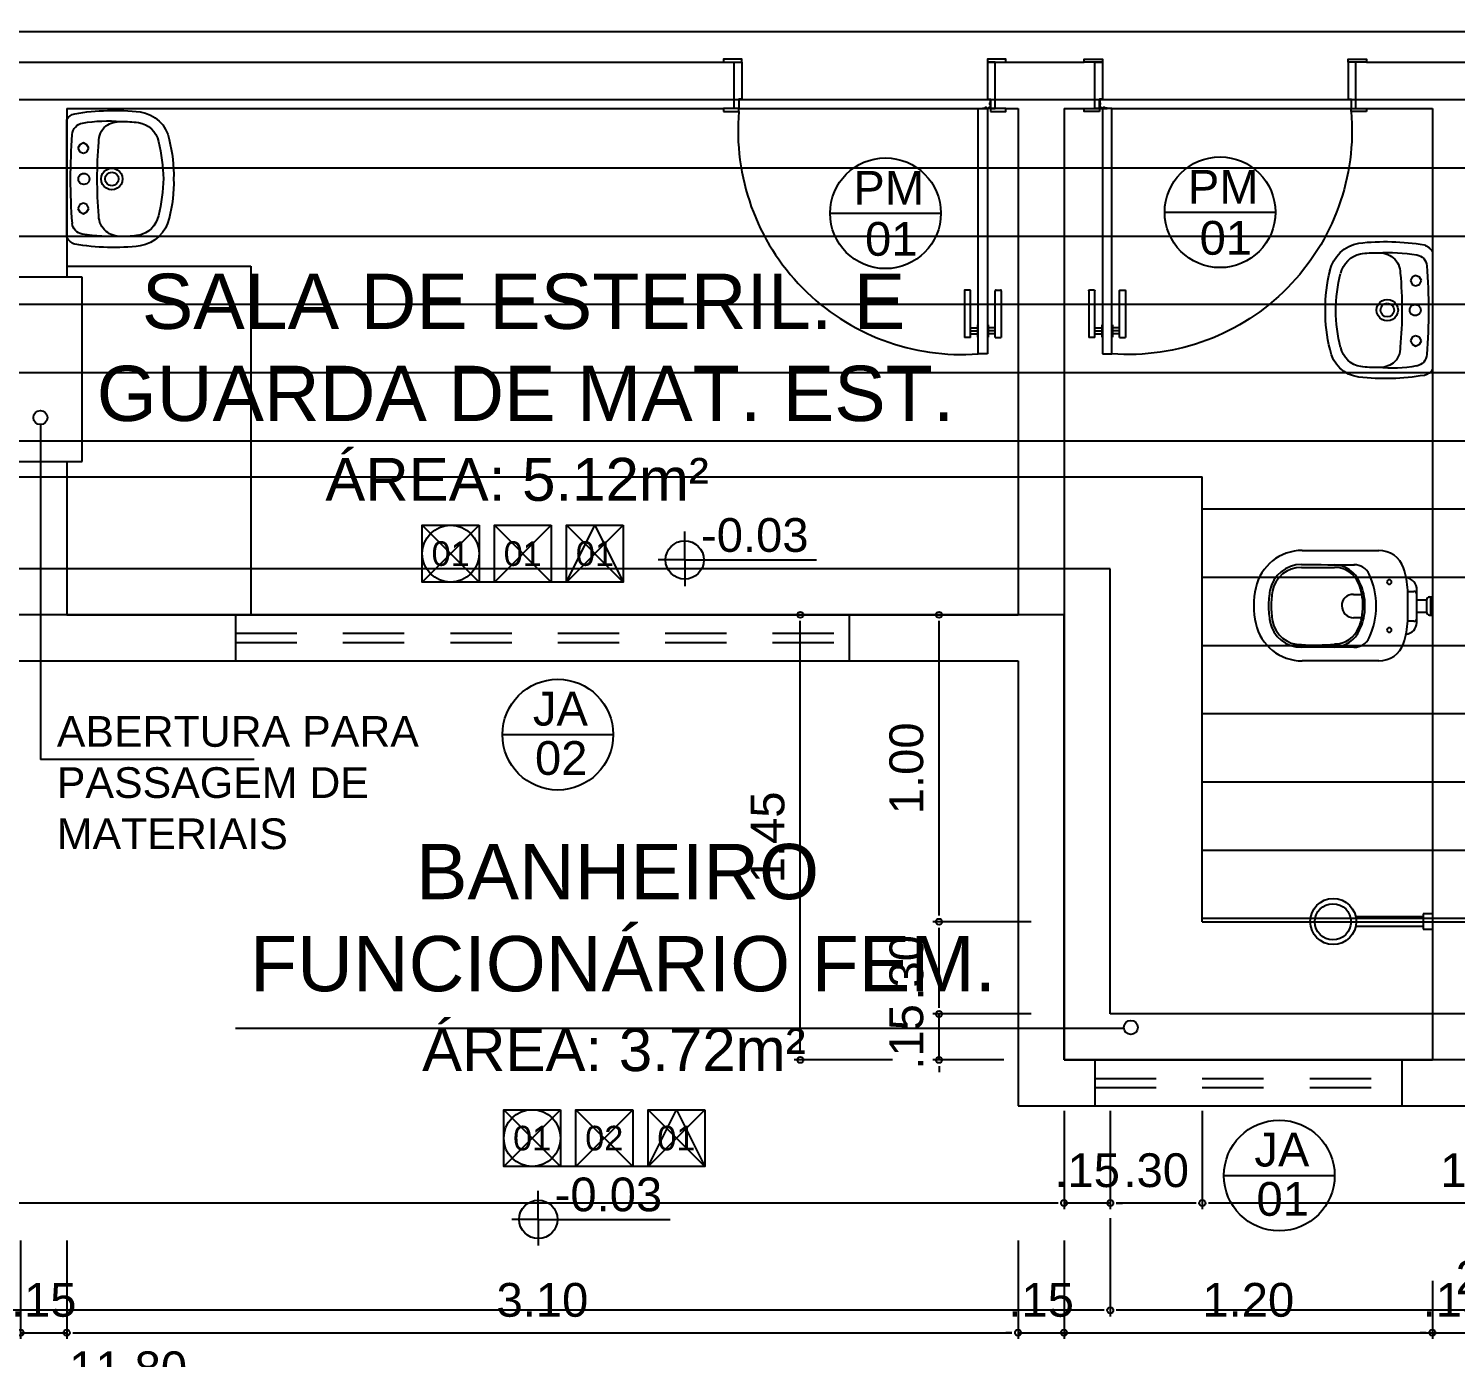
# Model space of a CAD drawing. Header units: millimetres. Extents: x 2125 to 3408, y 1171 to 1686.
# Drawn here: x 3397.497 to 3402.146, y 1525.012 to 1529.341 of the extents above; entities that cross this region are included whole.
import ezdxf
from ezdxf.enums import TextEntityAlignment as Align

# ---------------------------------------------------------------- set-up
doc = ezdxf.new("R2010")
doc.units = ezdxf.units.MM
doc.linetypes.add('CONTORNO_QUADRO_T', pattern=[0.35, 0.2, -0.15])
for name, color, linetype in [('at_Entity', 7, 'Continuous'), ('cobertura', 1, 'Continuous'), ('cotas', 7, 'Continuous'), ('ESQUADRIA', 3, 'Continuous'), ('ESQUADRIAS', 7, 'Continuous'), ('JANELA2', 1, 'Continuous'), ('Layout_Equipamentos', 7, 'Continuous'), ('PAREDE', 4, 'Continuous'), ('PAREDES', 4, 'Continuous'), ('RUFO', 3, 'Continuous'), ('soleira piso', 7, 'Continuous'), ('TEXTO01', 7, 'Continuous'), ('TEXTO02', 3, 'Continuous'), ('TEXTO03', 2, 'Continuous'), ('TEXTO_ESP_FORRO', 62, 'Continuous'), ('TEXTO_ESP_PAREDES', 10, 'Continuous'), ('TEXTO_ESP_PISO', 150, 'Continuous')]:
    doc.layers.add(name, color=color, linetype=linetype)
doc.styles.add('ARIAL', font='sanss___.ttf')
doc.styles.add('ROMANS', font='arial.ttf')
doc.styles.add('TEXTO1', font='swissko.ttf', dxfattribs={"width": 0.6, "height": 0.1})
doc.dimstyles.new('ESCALA75', dxfattribs={"dimtxt": 0.11, "dimasz": 0.02, "dimexe": 0.02, "dimexo": 0.04, "dimgap": 0.05, "dimtad": 1, "dimzin": 4, "dimdsep": 46, "dimtxsty": 'ROMANS', "dimblk1": 'PPC', "dimblk2": 'PPC', "dimsah": 1, "dimcen": 0.02, "dimclrd": 7, "dimclre": 7, "dimclrt": 3, "dimazin": 1, "dimtfac": 1, "dimtix": 1, "dimtmove": 0, "dimatfit": 3, "dimldrblk": 'PPC', "dimfxl": 0, "dimtolj": 1, "dimtzin": 12, "dimarcsym": 0})

# ---------------------------------------------------------------- blocks, each defined once
blk = doc.blocks.new('P80_02')
at = {"layer": 'ESQUADRIAS', "color": 2}
for p, q in [((0.025, 0.075), (0.025, 0.875)), ((0.025, 0.875), (0.055, 0.875)), ((0.055, 0.875), (0.055, 0.075)), ((0.055, 0.075), (0.025, 0.075))]:
    blk.add_line(p, q, dxfattribs=at)
at = {"layer": 'ESQUADRIAS', "color": 3, "linetype": 'Continuous'}
for p, q in [((-0.02, 0.6698), (-0.02, 0.8215)), ((0, 0.8215), (0, 0.6698)), ((0.023, 0.78), (0.023, 0.82)), ((0.057, 0.78), (0.057, 0.82)), ((0.08, 0.8215), (0.08, 0.6698)), ((0.1, 0.6698), (0.1, 0.8215)), ((-0.0035, 0.6668), (-0.0175, 0.6668)), ((0.0835, 0.6668), (0.0975, 0.6668))]:
    blk.add_line(p, q, dxfattribs=at)
at = {"layer": 'ESQUADRIAS', "color": 3}
for p, q in [((0, 0.8215), (-0.02, 0.8215)), ((0, 0.81), (0.023, 0.81)), ((0, 0.8), (0.023, 0.8)), ((0.023, 0.82), (0.025, 0.82)), ((0.057, 0.82), (0.055, 0.82)), ((0.08, 0.81), (0.057, 0.81)), ((0.08, 0.8), (0.057, 0.8)), ((0.08, 0.8215), (0.1, 0.8215)), ((0, 0.79), (0.023, 0.79)), ((0.023, 0.78), (0.025, 0.78)), ((0.057, 0.78), (0.055, 0.78)), ((0.08, 0.79), (0.057, 0.79))]:
    blk.add_line(p, q, dxfattribs=at)
at = {"layer": 'ESQUADRIAS'}
for p, q in [((0.0165, 0.0585), (0.0165, 0.0615)), ((0.0315, 0.0735), (0.0285, 0.0735))]:
    blk.add_line(p, q, dxfattribs=at)
at = {"layer": 'ESQUADRIAS', "color": 3}
for points in [[(0.015, 0.085), (-0.035, 0.085), (-0.035, 0.075), (0.015, 0.075)], [(0.885, 0.085), (0.835, 0.085), (0.835, 0.075), (0.885, 0.075)], [(0.025, -0.075), (0, -0.075), (-0.035, -0.075), (-0.035, -0.085), (0.025, -0.085)], [(0.885, -0.075), (0.825, -0.075), (0.825, -0.085), (0.885, -0.085)]]:
    blk.add_lwpolyline(points, close=True, dxfattribs=at)
at = {"layer": 'ESQUADRIAS', "color": 2}
for points in [[(0.025, 0.045), (0.015, 0.045), (0.015, 0.075), (0, 0.075), (0, -0.075), (0.025, -0.075)], [(0.825, 0.045), (0.835, 0.045), (0.835, 0.075), (0.85, 0.075), (0.85, -0.075), (0.825, -0.075)]]:
    blk.add_lwpolyline(points, close=True, dxfattribs=at)
at = {"layer": 'ESQUADRIAS', "color": 1}
for points in [[(0.016, 0.0705, -0.236068), (0.015, 0.0725), (0.015, 0.07), (0.015, 0.05), (0.016, 0.05)], [(0.0195, 0.074, 0.236068), (0.0175, 0.075), (0.02, 0.075), (0.04, 0.075), (0.04, 0.074)]]:
    blk.add_lwpolyline(points, format="xyb", close=True, dxfattribs=at)
at = {"layer": 'ESQUADRIAS'}
for points in [[(0.0173, 0.0625), (0.0165, 0.0615), (0.016, 0.0615)], [(0.0173, 0.0575), (0.0165, 0.0585), (0.016, 0.0585)], [(0.0173, 0.0596), (0.0175, 0.0596), (0.0175, 0.0575), (0.0173, 0.0575), (0.0173, 0.0625), (0.0175, 0.0625), (0.0175, 0.0604), (0.0173, 0.0604)], [(0.0275, 0.0727), (0.0285, 0.0735), (0.0285, 0.074)], [(0.0304, 0.0727), (0.0304, 0.0725), (0.0325, 0.0725), (0.0325, 0.0727), (0.0275, 0.0727), (0.0275, 0.0725), (0.0296, 0.0725), (0.0296, 0.0727)], [(0.0325, 0.0727), (0.0315, 0.0735), (0.0315, 0.074)]]:
    blk.add_lwpolyline(points, dxfattribs=at)
at = {"layer": 'ESQUADRIAS', "color": 1}
blk.add_circle((0.0175, 0.0725), 0.0025, dxfattribs=at)
at = {"layer": 'ESQUADRIAS'}
blk.add_arc((0.1085, 0.1477), 0.7292, 355.0636, 94.2065, dxfattribs=at)
at = {"layer": 'ESQUADRIAS', "color": 3, "linetype": 'Continuous'}
for centre, start, end in [((-0.017, 0.6698), 180, 260.5377), ((-0.003, 0.6698), 260.5377, 360), ((0.083, 0.6698), 180, 279.4623), ((0.097, 0.6698), 279.4623, 0)]:
    blk.add_arc(centre, 0.003, start, end, dxfattribs=at)
blk = doc.blocks.new('new block4')
at = {"layer": 'TEXTO01'}
h = blk.add_hatch(dxfattribs=at)
h.set_pattern_fill('ANGLE', color=256)
h.set_pattern_definition([(0, (-2260.456, -913.906), (0, 6.985), [5.08, -1.905]), (90, (-2260.456, -913.906), (-6.985, 4e-16), [5.08, -1.905])])
h.paths.add_polyline_path([(0, 0), (0, -0.0624, 0.414214), (0.0624, 0)])
h.paths.add_polyline_path([(0, 0), (0, 0.0624, 0.414214), (-0.0624, 0)])
for q in [(0, 0.093), (-0.0862, 0), (0.4292, 0), (0, -0.0852)]:
    blk.add_line((0, 0), q, dxfattribs=at)
blk.add_circle((0, 0), 0.0624, dxfattribs=at)
blk = doc.blocks.new('new block9')
at = {"layer": 'Layout_Equipamentos'}
for p, q in [((-0.0255, 0.3243), (-0.0255, 0.2943)), ((-0.0255, 0.2943), (0.0245, 0.2943)), ((-0.0165, 0.2943), (-0.0165, 0.0743)), ((0.0155, 0.2943), (0.0155, 0.0743)), ((0.0245, 0.2943), (0.0245, 0.3243))]:
    blk.add_line(p, q, dxfattribs=at)
for centre, radius in [((-0.0008, 0.001), 0.075), ((0, 0), 0.059)]:
    blk.add_circle(centre, radius, dxfattribs=at)
blk = doc.blocks.new('new block13')
at = {"layer": 'at_Entity', "color": 0}
for p, q in [((-0.0317, 0), (0.0317, 0)), ((-0.0307, -0.0063), (0.0286, -0.0063)), ((-0.0212, -0.0508), (-0.0212, -0.019)), ((-0.0212, -0.019), (0.019, -0.019)), ((0.019, -0.0508), (0.019, -0.019)), ((0.0529, -0.0508), (-0.0529, -0.0508)), ((-0.0487, -0.0804), (-0.0487, -0.0603)), ((0.0487, -0.0603), (0.0487, -0.0806)), ((-0.182, -0.4243), (-0.182, -0.1746)), ((0.1778, -0.1746), (0.1778, -0.4243)), ((-0.0386, -0.2575), (-0.0386, -0.23)), ((0.0376, -0.2302), (0.0376, -0.2575))]:
    blk.add_line(p, q, dxfattribs=at)
for centre, radius, start, end in [((-0.0212, -0.0095), 0.00952, 180, 270), ((0.019, -0.0095), 0.00952, 270, 0), ((-0.0434, -0.329), 0.2486, 92.0489, 109.145), ((-0.054, -0.0898), 0.0391, 88.4183, 173.4493), ((-0.0024, -1.4753), 1.3956, 87.9511, 92.0489), ((-0.0391, -0.0603), 0.00952, 90, 180), ((0.0391, -0.0603), 0.00952, 360, 90), ((0.0393, -0.3283), 0.2479, 70.8427, 88.1091), ((0.052, -0.0896), 0.0388, 5.5755, 88.6298), ((-0.0972, -0.1743), 0.0848, 109.0789, 180.1997), ((-0.0794, -0.1407), 0.00741, 90, 180), ((-0.0794, -0.1407), 0.00741, 360, 90), ((0.0772, -0.1407), 0.00741, 90, 180), ((0.0772, -0.1407), 0.00741, 360, 90), ((0.093, -0.1743), 0.0848, 359.8003, 70.9211), ((-0.0011, -0.4276), 0.2444, 90, 114.9606), ((-0.0794, -0.1407), 0.00741, 180, 270), ((-0.0794, -0.1407), 0.00741, 270, 0), ((-0.001, -0.4276), 0.2444, 65.0391, 90.0003), ((0.0772, -0.1407), 0.00741, 180, 270), ((0.0772, -0.1407), 0.00741, 270, 0), ((-0.0815, -0.255), 0.054, 114.961, 180.9064), ((-0.0048, -0.3879), 0.1679, 88.7182, 116.1404), ((-0.0115, -0.383), 0.1554, 100.3133, 113.389), ((-0.0011, -0.4264), 0.2, 90, 101.0171), ((0.0027, -0.3879), 0.1679, 63.8614, 91.28), ((-0.0011, -0.4264), 0.1999, 78.9807, 90.0022), ((0.021, -0.3344), 0.1055, 63.0017, 81.1951), ((0.0794, -0.255), 0.054, 359.0936, 65.039), ((-8.9781, -0.2835), 8.8426, 359.07167, 0.18792), ((-0.0408, -0.3242), 0.0949, 113.5727, 176.7329), ((-0.0434, -0.3185), 0.0836, 110.863, 180.2362), ((-0.003, -0.2599), 0.0357, 176.0445, 272.3446), ((-0.0016, -0.2564), 0.0391, 270.0027, 0), ((0.0391, -0.3185), 0.0836, 359.7638, 69.1369), ((0.0398, -0.3228), 0.0932, 2.4426, 66.7336), ((9.2796, -0.3417), 9.1467, 179.46215, 180.53334), ((-5.7851, -0.3984), 5.6587, 359.7103, 0.8057), ((-0.525, -0.3855), 0.6512, 356.3513, 5.878), ((-0.0265, -0.4243), 0.1555, 180.0055, 257.2943), ((-0.0313, -0.426), 0.1054, 180.4233, 258.8896), ((-0.0333, -0.4294), 0.0932, 178.5002, 259.6559), ((0.0307, -0.4285), 0.0942, 280.5689, 0.9284), ((0.0307, -0.4285), 0.1026, 280.5688, 0.9284), ((0.0222, -0.4243), 0.1555, 282.7128, 359.9983), ((-0.001, -0.2579), 0.2762, 259.4366, 269.9996), ((-0.0014, -0.2601), 0.2655, 259.4366, 270.0028), ((-0.0021, -0.2455), 0.2801, 270.136, 280.2849), ((-0.0011, -0.2581), 0.2759, 270, 280.577), ((-0.0021, -0.2899), 0.292, 258.435, 281.5683)]:
    blk.add_arc(centre, radius, start, end, dxfattribs=at)
at = {"layer": 'Layout_Equipamentos'}
for p, q in [((-0.0307, -0.0095), (-0.0307, 0)), ((0.0286, -0.0095), (0.0286, 0))]:
    blk.add_line(p, q, dxfattribs=at)
blk = doc.blocks.new('new block12')
at = {"layer": 'at_Entity', "color": 0}
for p, q in [((-0.1143, 0.055), (-0.1079, 0.0656)), ((-0.1079, 0.0423), (-0.1143, 0.055)), ((-0.1079, 0.0656), (-0.0973, 0.0719)), ((-0.0973, 0.0719), (-0.0846, 0.0656)), ((-0.0846, 0.0656), (-0.0804, 0.055)), ((-0.0804, 0.055), (-0.0846, 0.0423)), ((0.0825, 0.055), (0.0868, 0.0656)), ((0.0868, 0.0423), (0.0825, 0.055)), ((0.0868, 0.0656), (0.0995, 0.0719)), ((0.0995, 0.0719), (0.11, 0.0656)), ((0.11, 0.0656), (0.1164, 0.055)), ((0.1164, 0.055), (0.11, 0.0423)), ((-0.1904, 0), (0, 0)), ((-0.0973, 0.036), (-0.1079, 0.0423)), ((-0.0846, 0.0423), (-0.0973, 0.036)), ((-0.0635, 0), (0.1248, 0)), ((0, 0), (0.1926, 0)), ((0.0995, 0.036), (0.0868, 0.0423)), ((0.11, 0.0423), (0.0995, 0.036))]:
    blk.add_line(p, q, dxfattribs=at)
for centre, radius, start, end in [((-0.1037, 0.2192), 0.1175, 102.514, 169.9443), ((-0.0119, -0.1249), 0.4735, 88.698, 104.4219), ((0.0099, -0.1255), 0.4741, 75.6368, 91.3415), ((0.1075, 0.2249), 0.1107, 7.7196, 79.5925), ((-0.1021, 0.2163), 0.0847, 102.9461, 167.2809), ((0.0138, -0.2613), 0.5766, 91.3524, 103.5038), ((-0.0133, -0.2572), 0.5725, 76.4579, 88.6966), ((0.1052, 0.222), 0.0784, 8.4194, 78.3837), ((0.5296, 0.1532), 0.7539, 173.4134, 189.6929), ((0.1228, 0.188), 0.311, 171.3221, 181.8265), ((-0.1329, 0.1882), 0.3189, 357.9946, 8.1696), ((-0.5309, 0.1535), 0.7531, 350.2791, 6.5765), ((0.4249, 0.1494), 0.6136, 177.3231, 189.2415), ((-0.1166, 0.1739), 0.0716, 176.6025, 219.5997), ((-0.0011, 0.1471), 0.0349, 150.0032, 209.9968), ((-0.0011, 0.1471), 0.0349, 90, 149.9929), ((-0.0011, 0.1471), 0.0222, 90, 180), ((-0.0011, 0.1471), 0.0222, 180, 270), ((-0.0011, 0.1471), 0.0349, 29.9968, 89.9993), ((-0.0011, 0.1471), 0.0222, 360, 90), ((-0.0011, 0.1471), 0.0222, 270.0097, 360), ((-0.0011, 0.1471), 0.0349, 330.0032, 29.9968), ((0.1078, 0.1732), 0.0781, 324.6525, 2.8394), ((-0.2623, 0.1317), 0.4504, 349.782, 5.7972), ((-0.1209, 0.1714), 0.0667, 220.3438, 269.4487), ((0.0021, 1.5743), 1.4748, 265.1896, 269.9391), ((-0.0011, 0.1471), 0.0349, 209.9968, 269.9993), ((-0.0011, 0.1471), 0.0349, 270, 329.9929), ((-0.001, 1.4521), 1.3526, 270.0208, 275.0951), ((0.1226, 0.1679), 0.0631, 266.7732, 320.7547), ((-0.1427, 0.0567), 0.0385, 188.7558, 265.6127), ((-0.0011, 0.0561), 0.018, 150.0128, 209.9872), ((-0.0011, 0.0561), 0.018, 90, 150.0398), ((-0.0011, 0.0561), 0.018, 210.0191, 270.0367), ((-0.001, 0.0561), 0.018, 30.0191, 90.0367), ((-0.0011, 0.0561), 0.018, 270, 330.0398), ((-0.0011, 0.0561), 0.018, 330.0128, 29.9872), ((0.1414, 0.0585), 0.0402, 273.114, 350.3928), ((-0.1647, 0.0446), 0.0522, 200.5417, 238.93), ((-0.0074, 1.7284), 1.7156, 265.3753, 270.2103), ((-0.0011, 1.8918), 1.879, 270, 274.4144), ((0.1736, 0.034), 0.0386, 297.8673, 348.5693)]:
    blk.add_arc(centre, radius, start, end, dxfattribs=at)
blk = doc.blocks.new('Esp_Pis_Par_For_Esc100')
at = {"layer": 'DEFPOINTS'}
for p, q in [((0, 0.37), (0.37, 0)), ((0.37, 0.37), (0, 0)), ((0.47, 0.37), (0.84, 0)), ((0.84, 0.37), (0.47, 0)), ((0.94, 0.37), (1.31, 0)), ((1.31, 0.37), (0.94, 0)), ((0.47, 0), (0.37, 0)), ((0.94, 0), (0.84, 0))]:
    blk.add_line(p, q, dxfattribs=at)
for points in [[(0.37, 0.37), (0.37, 0), (0, 0), (0, 0.37)], [(1.31, 0.37), (1.31, 0), (0.94, 0), (0.94, 0.37)]]:
    blk.add_lwpolyline(points, close=True, dxfattribs=at)
at = {"layer": 'TEXTO_ESP_FORRO'}
blk.add_lwpolyline([(0.94, 0), (1.125, 0.37), (1.31, 0)], close=True, dxfattribs=at)
at = {"layer": 'TEXTO_ESP_PAREDES'}
blk.add_lwpolyline([(0.84, 0.37), (0.84, 0), (0.47, 0), (0.47, 0.37)], close=True, dxfattribs=at)
at = {"layer": 'TEXTO_ESP_PISO'}
blk.add_circle((0.185, 0.185), 0.185, dxfattribs=at)
at = {"layer": 'TEXTO_ESP_FORRO', "color": 3, "linetype": 'ByBlock', "style": 'ARIAL', "text_generation_flag": 6}
blk.add_attdef('FOR', text='', height=0.16, rotation=180, dxfattribs=at).set_placement((1.125, 0.185), align=Align.MIDDLE_CENTER)
at = {"layer": 'TEXTO_ESP_PAREDES', "color": 3, "linetype": 'ByBlock', "ltscale": 0.0001, "style": 'ARIAL', "text_generation_flag": 6}
blk.add_attdef('PAR', text='', height=0.16, rotation=180, dxfattribs=at).set_placement((0.655, 0.185), align=Align.MIDDLE_CENTER)
at = {"layer": 'TEXTO_ESP_PISO', "color": 3, "linetype": 'ByBlock', "style": 'ARIAL', "text_generation_flag": 6}
blk.add_attdef('PIS', text='', height=0.16, rotation=180, dxfattribs=at).set_placement((0.185, 0.185), align=Align.MIDDLE_CENTER)
blk = doc.blocks.new('PPC')
at = {"color": 2}
blk.add_circle((0, 0), 0.5, dxfattribs=at)
blk = doc.blocks.new('*D1210')
at = {"layer": 'cotas', "color": 7, "lineweight": -2, "transparency": 16777216}
for p, q in [((3397.4714, 1525.3924), (3397.4714, 1525.0724)), ((3397.6214, 1525.3924), (3397.6214, 1525.0724)), ((3397.4514, 1525.0924), (3397.4314, 1525.0924)), ((3397.4714, 1525.0924), (3397.6214, 1525.0924)), ((3397.6414, 1525.0924), (3397.6614, 1525.0924))]:
    blk.add_line(p, q, dxfattribs=at)
at = {"layer": 'DEFPOINTS', "color": 0, "transparency": 16777216}
for p in [(3397.4714, 1525.6423), (3397.6214, 1525.6423), (3397.6214, 1525.0924)]:
    blk.add_point(p, dxfattribs=at)
at = {"layer": 'cotas', "color": 7, "lineweight": -2, "transparency": 16777216, "xscale": 0.02, "yscale": 0.02, "zscale": 0.02}
blk.add_blockref('PPC', (3397.4714, 1525.0924), dxfattribs=at)
at = {"layer": 'cotas', "color": 7, "lineweight": -2, "transparency": 16777216, "xscale": 0.02, "yscale": 0.02, "zscale": 0.02, "rotation": 180}
blk.add_blockref('PPC', (3397.6214, 1525.0924), dxfattribs=at)
at = {"layer": 'cotas', "color": 3, "transparency": 16777216, "insert": (3397.5464, 1525.1986), "char_height": 0.11, "attachment_point": 5, "style": 'ROMANS'}
blk.add_mtext('\\A1;.15', dxfattribs=at)
blk = doc.blocks.new('*D1211')
at = {"layer": 'cotas', "color": 7, "lineweight": -2, "transparency": 16777216}
for p, q in [((3397.6214, 1525.3924), (3397.6214, 1525.0724)), ((3400.7214, 1525.3924), (3400.7214, 1525.0724)), ((3397.6414, 1525.0924), (3400.7014, 1525.0924))]:
    blk.add_line(p, q, dxfattribs=at)
at = {"layer": 'DEFPOINTS', "color": 0, "transparency": 16777216}
for p in [(3397.6214, 1525.6423), (3400.7214, 1525.4923), (3400.7214, 1525.0924)]:
    blk.add_point(p, dxfattribs=at)
at = {"layer": 'cotas', "color": 7, "lineweight": -2, "transparency": 16777216, "xscale": 0.02, "yscale": 0.02, "zscale": 0.02, "rotation": 180}
blk.add_blockref('PPC', (3397.6214, 1525.0924), dxfattribs=at)
at = {"layer": 'cotas', "color": 7, "lineweight": -2, "transparency": 16777216, "xscale": 0.02, "yscale": 0.02, "zscale": 0.02}
blk.add_blockref('PPC', (3400.7214, 1525.0924), dxfattribs=at)
at = {"layer": 'cotas', "color": 3, "transparency": 16777216, "insert": (3399.1714, 1525.1986), "char_height": 0.11, "attachment_point": 5, "style": 'ROMANS'}
blk.add_mtext('\\A1;3.10', dxfattribs=at)
blk = doc.blocks.new('*D1212')
at = {"layer": 'cotas', "color": 7, "lineweight": -2, "transparency": 16777216}
for p, q in [((3400.7214, 1525.3924), (3400.7214, 1525.0724)), ((3400.8714, 1525.3924), (3400.8714, 1525.0724)), ((3400.7014, 1525.0924), (3400.6814, 1525.0924)), ((3400.7214, 1525.0924), (3400.8714, 1525.0924)), ((3400.8914, 1525.0924), (3400.9114, 1525.0924))]:
    blk.add_line(p, q, dxfattribs=at)
at = {"layer": 'DEFPOINTS', "color": 0, "transparency": 16777216}
for p in [(3400.7214, 1525.4923), (3400.8714, 1525.5085), (3400.8714, 1525.0924)]:
    blk.add_point(p, dxfattribs=at)
at = {"layer": 'cotas', "color": 7, "lineweight": -2, "transparency": 16777216, "xscale": 0.02, "yscale": 0.02, "zscale": 0.02}
blk.add_blockref('PPC', (3400.7214, 1525.0924), dxfattribs=at)
at = {"layer": 'cotas', "color": 7, "lineweight": -2, "transparency": 16777216, "xscale": 0.02, "yscale": 0.02, "zscale": 0.02, "rotation": 180}
blk.add_blockref('PPC', (3400.8714, 1525.0924), dxfattribs=at)
at = {"layer": 'cotas', "color": 3, "transparency": 16777216, "insert": (3400.7964, 1525.1986), "char_height": 0.11, "attachment_point": 5, "style": 'ROMANS'}
blk.add_mtext('\\A1;.15', dxfattribs=at)
blk = doc.blocks.new('*D1213')
at = {"layer": 'cotas', "color": 7, "lineweight": -2, "transparency": 16777216}
for p, q in [((3400.8714, 1525.3924), (3400.8714, 1525.0724)), ((3402.0714, 1525.2617), (3402.0714, 1525.0724)), ((3400.8914, 1525.0924), (3402.0514, 1525.0924))]:
    blk.add_line(p, q, dxfattribs=at)
at = {"layer": 'DEFPOINTS', "color": 0, "transparency": 16777216}
for p in [(3400.8714, 1525.5085), (3402.0714, 1525.3017), (3402.0714, 1525.0924)]:
    blk.add_point(p, dxfattribs=at)
at = {"layer": 'cotas', "color": 7, "lineweight": -2, "transparency": 16777216, "xscale": 0.02, "yscale": 0.02, "zscale": 0.02, "rotation": 180}
blk.add_blockref('PPC', (3400.8714, 1525.0924), dxfattribs=at)
at = {"layer": 'cotas', "color": 7, "lineweight": -2, "transparency": 16777216, "xscale": 0.02, "yscale": 0.02, "zscale": 0.02}
blk.add_blockref('PPC', (3402.0714, 1525.0924), dxfattribs=at)
at = {"layer": 'cotas', "color": 3, "transparency": 16777216, "insert": (3401.4714, 1525.1986), "char_height": 0.11, "attachment_point": 5, "style": 'ROMANS'}
blk.add_mtext('\\A1;1.20', dxfattribs=at)
blk = doc.blocks.new('*D1214')
at = {"layer": 'cotas', "color": 7, "lineweight": -2, "transparency": 16777216}
for p, q in [((3402.0714, 1525.2617), (3402.0714, 1525.0724)), ((3402.2214, 1525.2556), (3402.2214, 1525.0724)), ((3402.0514, 1525.0924), (3402.0314, 1525.0924)), ((3402.0714, 1525.0924), (3402.2214, 1525.0924)), ((3402.2414, 1525.0924), (3402.2614, 1525.0924))]:
    blk.add_line(p, q, dxfattribs=at)
at = {"layer": 'DEFPOINTS', "color": 0, "transparency": 16777216}
for p in [(3402.0714, 1525.3017), (3402.2214, 1525.2956), (3402.2214, 1525.0924)]:
    blk.add_point(p, dxfattribs=at)
at = {"layer": 'cotas', "color": 7, "lineweight": -2, "transparency": 16777216, "xscale": 0.02, "yscale": 0.02, "zscale": 0.02}
blk.add_blockref('PPC', (3402.0714, 1525.0924), dxfattribs=at)
at = {"layer": 'cotas', "color": 7, "lineweight": -2, "transparency": 16777216, "xscale": 0.02, "yscale": 0.02, "zscale": 0.02, "rotation": 180}
blk.add_blockref('PPC', (3402.2214, 1525.0924), dxfattribs=at)
at = {"layer": 'cotas', "color": 3, "transparency": 16777216, "insert": (3402.1464, 1525.1986), "char_height": 0.11, "attachment_point": 5, "style": 'ROMANS'}
blk.add_mtext('\\A1;.15', dxfattribs=at)
blk = doc.blocks.new('*D1255')
at = {"layer": 'cotas', "color": 7, "lineweight": -2, "transparency": 16777216}
for p, q in [((3391.553, 1525.831), (3391.233, 1525.831)), ((3391.253, 1519.7126), (3391.253, 1525.811)), ((3391.553, 1519.6926), (3391.233, 1519.6926))]:
    blk.add_line(p, q, dxfattribs=at)
at = {"layer": 'DEFPOINTS', "color": 0, "transparency": 16777216}
for p in [(3391.253, 1525.831), (3404.9504, 1525.831), (3391.6214, 1519.6926)]:
    blk.add_point(p, dxfattribs=at)
at = {"layer": 'cotas', "color": 7, "lineweight": -2, "transparency": 16777216, "xscale": 0.02, "yscale": 0.02, "zscale": 0.02}
for p, rotation in [((3391.253, 1525.831), 90), ((3391.253, 1519.6926), 270)]:
    blk.add_blockref('PPC', p, dxfattribs=dict(at, rotation=rotation))
at = {"layer": 'cotas', "color": 3, "transparency": 16777216, "insert": (3391.1468, 1522.7618), "char_height": 0.11, "attachment_point": 5, "rotation": 90, "style": 'ROMANS'}
blk.add_mtext('\\A1;6.14', dxfattribs=at)
blk = doc.blocks.new('*D1314')
at = {"layer": 'cotas', "color": 7, "lineweight": -2, "transparency": 16777216}
for p, q in [((3401.3214, 1525.8148), (3401.3214, 1525.4948)), ((3403.1714, 1525.8148), (3403.1714, 1525.4948)), ((3403.1514, 1525.5148), (3401.3414, 1525.5148))]:
    blk.add_line(p, q, dxfattribs=at)
at = {"layer": 'DEFPOINTS', "color": 0, "transparency": 16777216}
for p in [(3401.3214, 1526.431), (3403.1714, 1526.131), (3401.3214, 1525.5148)]:
    blk.add_point(p, dxfattribs=at)
at = {"layer": 'cotas', "color": 7, "lineweight": -2, "transparency": 16777216, "xscale": 0.02, "yscale": 0.02, "zscale": 0.02, "rotation": 180}
blk.add_blockref('PPC', (3401.3214, 1525.5148), dxfattribs=at)
at = {"layer": 'cotas', "color": 7, "lineweight": -2, "transparency": 16777216, "xscale": 0.02, "yscale": 0.02, "zscale": 0.02}
blk.add_blockref('PPC', (3403.1714, 1525.5148), dxfattribs=at)
at = {"layer": 'cotas', "color": 3, "transparency": 16777216, "insert": (3402.2464, 1525.621), "char_height": 0.11, "attachment_point": 5, "style": 'ROMANS'}
blk.add_mtext('\\A1;1.85', dxfattribs=at)
blk = doc.blocks.new('*D1315')
at = {"layer": 'cotas', "color": 7, "lineweight": -2, "transparency": 16777216}
for p, q in [((3401.0214, 1525.8148), (3401.0214, 1525.4948)), ((3401.3214, 1525.8148), (3401.3214, 1525.4948)), ((3401.3014, 1525.5148), (3401.0414, 1525.5148))]:
    blk.add_line(p, q, dxfattribs=at)
at = {"layer": 'DEFPOINTS', "color": 0, "transparency": 16777216}
for p in [(3401.3214, 1526.431), (3401.0214, 1526.131), (3401.0214, 1525.5148)]:
    blk.add_point(p, dxfattribs=at)
at = {"layer": 'cotas', "color": 7, "lineweight": -2, "transparency": 16777216, "xscale": 0.02, "yscale": 0.02, "zscale": 0.02, "rotation": 180}
blk.add_blockref('PPC', (3401.0214, 1525.5148), dxfattribs=at)
at = {"layer": 'cotas', "color": 7, "lineweight": -2, "transparency": 16777216, "xscale": 0.02, "yscale": 0.02, "zscale": 0.02}
blk.add_blockref('PPC', (3401.3214, 1525.5148), dxfattribs=at)
at = {"layer": 'cotas', "color": 3, "transparency": 16777216, "insert": (3401.1714, 1525.621), "char_height": 0.11, "attachment_point": 5, "style": 'ROMANS'}
blk.add_mtext('\\A1;.30', dxfattribs=at)
blk = doc.blocks.new('*D1316')
at = {"layer": 'cotas', "color": 7, "lineweight": -2, "transparency": 16777216}
for p, q in [((3400.8714, 1525.8148), (3400.8714, 1525.4948)), ((3401.0214, 1525.8148), (3401.0214, 1525.4948)), ((3400.8514, 1525.5148), (3400.8314, 1525.5148)), ((3401.0214, 1525.5148), (3400.8714, 1525.5148)), ((3401.0414, 1525.5148), (3401.0614, 1525.5148))]:
    blk.add_line(p, q, dxfattribs=at)
at = {"layer": 'DEFPOINTS', "color": 0, "transparency": 16777216}
for p in [(3400.8714, 1526.1648), (3401.0214, 1526.131), (3400.8714, 1525.5148)]:
    blk.add_point(p, dxfattribs=at)
at = {"layer": 'cotas', "color": 7, "lineweight": -2, "transparency": 16777216, "xscale": 0.02, "yscale": 0.02, "zscale": 0.02}
blk.add_blockref('PPC', (3400.8714, 1525.5148), dxfattribs=at)
at = {"layer": 'cotas', "color": 7, "lineweight": -2, "transparency": 16777216, "xscale": 0.02, "yscale": 0.02, "zscale": 0.02, "rotation": 180}
blk.add_blockref('PPC', (3401.0214, 1525.5148), dxfattribs=at)
at = {"layer": 'cotas', "color": 3, "transparency": 16777216, "insert": (3400.9464, 1525.621), "char_height": 0.11, "attachment_point": 5, "style": 'ROMANS'}
blk.add_mtext('\\A1;.15', dxfattribs=at)
blk = doc.blocks.new('*D1317')
at = {"layer": 'cotas', "color": 7, "lineweight": -2, "transparency": 16777216}
for p, q in [((3391.9214, 1525.8148), (3391.9214, 1525.4948)), ((3400.8714, 1525.8148), (3400.8714, 1525.4948)), ((3400.8514, 1525.5148), (3391.9414, 1525.5148))]:
    blk.add_line(p, q, dxfattribs=at)
at = {"layer": 'DEFPOINTS', "color": 0, "transparency": 16777216}
for p in [(3391.9214, 1527.431), (3400.8714, 1526.1648), (3391.9214, 1525.5148)]:
    blk.add_point(p, dxfattribs=at)
at = {"layer": 'cotas', "color": 7, "lineweight": -2, "transparency": 16777216, "xscale": 0.02, "yscale": 0.02, "zscale": 0.02, "rotation": 180}
blk.add_blockref('PPC', (3391.9214, 1525.5148), dxfattribs=at)
at = {"layer": 'cotas', "color": 7, "lineweight": -2, "transparency": 16777216, "xscale": 0.02, "yscale": 0.02, "zscale": 0.02}
blk.add_blockref('PPC', (3400.8714, 1525.5148), dxfattribs=at)
at = {"layer": 'cotas', "color": 3, "transparency": 16777216, "insert": (3396.3964, 1525.621), "char_height": 0.11, "attachment_point": 5, "style": 'ROMANS'}
blk.add_mtext('\\A1;8.95', dxfattribs=at)
blk = doc.blocks.new('*D1319')
at = {"layer": 'cotas', "color": 7, "lineweight": -2, "transparency": 16777216}
for p, q in [((3401.0214, 1525.4654), (3401.0214, 1525.1454)), ((3403.5714, 1525.4654), (3403.5714, 1525.1454)), ((3403.5514, 1525.1654), (3401.0414, 1525.1654))]:
    blk.add_line(p, q, dxfattribs=at)
at = {"layer": 'DEFPOINTS', "color": 0, "transparency": 16777216}
for p in [(3401.0214, 1526.131), (3403.5714, 1526.131), (3401.0214, 1525.1654)]:
    blk.add_point(p, dxfattribs=at)
at = {"layer": 'cotas', "color": 7, "lineweight": -2, "transparency": 16777216, "xscale": 0.02, "yscale": 0.02, "zscale": 0.02, "rotation": 180}
blk.add_blockref('PPC', (3401.0214, 1525.1654), dxfattribs=at)
at = {"layer": 'cotas', "color": 7, "lineweight": -2, "transparency": 16777216, "xscale": 0.02, "yscale": 0.02, "zscale": 0.02}
blk.add_blockref('PPC', (3403.5714, 1525.1654), dxfattribs=at)
at = {"layer": 'cotas', "color": 3, "transparency": 16777216, "insert": (3402.2964, 1525.2716), "char_height": 0.11, "attachment_point": 5, "style": 'ROMANS'}
blk.add_mtext('\\A1;2.55', dxfattribs=at)
blk = doc.blocks.new('*D1320')
at = {"layer": 'cotas', "color": 7, "lineweight": -2, "transparency": 16777216}
for p, q in [((3391.9214, 1525.1695), (3391.9214, 1524.8495)), ((3403.7214, 1525.1695), (3403.7214, 1524.8495)), ((3403.7014, 1524.8695), (3391.9414, 1524.8695))]:
    blk.add_line(p, q, dxfattribs=at)
at = {"layer": 'DEFPOINTS', "color": 0, "transparency": 16777216}
for p in [(3391.9214, 1525.981), (3403.7214, 1525.981), (3391.9214, 1524.8695)]:
    blk.add_point(p, dxfattribs=at)
at = {"layer": 'cotas', "color": 7, "lineweight": -2, "transparency": 16777216, "xscale": 0.02, "yscale": 0.02, "zscale": 0.02, "rotation": 180}
blk.add_blockref('PPC', (3391.9214, 1524.8695), dxfattribs=at)
at = {"layer": 'cotas', "color": 7, "lineweight": -2, "transparency": 16777216, "xscale": 0.02, "yscale": 0.02, "zscale": 0.02}
blk.add_blockref('PPC', (3403.7214, 1524.8695), dxfattribs=at)
at = {"layer": 'cotas', "color": 3, "transparency": 16777216, "insert": (3397.8214, 1524.9757), "char_height": 0.11, "attachment_point": 5, "style": 'ROMANS'}
blk.add_mtext('\\A1;11.80', dxfattribs=at)
blk = doc.blocks.new('*D1268')
at = {"layer": 'cotas', "color": 7, "lineweight": -2, "transparency": 16777216}
for p, q in [((3391.9214, 1525.4654), (3391.9214, 1525.1454)), ((3401.0214, 1525.4654), (3401.0214, 1525.1454)), ((3401.0014, 1525.1654), (3391.9414, 1525.1654))]:
    blk.add_line(p, q, dxfattribs=at)
at = {"layer": 'DEFPOINTS', "color": 0, "transparency": 16777216}
for p in [(3391.9214, 1526.1319), (3401.0214, 1526.1319), (3391.9214, 1525.1654)]:
    blk.add_point(p, dxfattribs=at)
at = {"layer": 'cotas', "color": 7, "lineweight": -2, "transparency": 16777216, "xscale": 0.02, "yscale": 0.02, "zscale": 0.02, "rotation": 180}
blk.add_blockref('PPC', (3391.9214, 1525.1654), dxfattribs=at)
at = {"layer": 'cotas', "color": 7, "lineweight": -2, "transparency": 16777216, "xscale": 0.02, "yscale": 0.02, "zscale": 0.02}
blk.add_blockref('PPC', (3401.0214, 1525.1654), dxfattribs=at)
at = {"layer": 'cotas', "color": 3, "transparency": 16777216, "insert": (3396.4714, 1525.2716), "char_height": 0.11, "attachment_point": 5, "style": 'ROMANS'}
blk.add_mtext('\\A1;9.10', dxfattribs=at)
blk = doc.blocks.new('*D1284')
at = {"layer": 'cotas', "color": 7, "lineweight": -2, "transparency": 16777216}
for p, q in [((3400.764, 1526.131), (3400.444, 1526.131)), ((3400.464, 1526.151), (3400.464, 1526.171)), ((3400.464, 1525.981), (3400.464, 1526.131)), ((3400.6747, 1525.981), (3400.444, 1525.981)), ((3400.464, 1525.961), (3400.464, 1525.941))]:
    blk.add_line(p, q, dxfattribs=at)
at = {"layer": 'DEFPOINTS', "color": 0, "transparency": 16777216}
for p in [(3400.464, 1526.131), (3400.8647, 1526.131), (3400.7147, 1525.981)]:
    blk.add_point(p, dxfattribs=at)
at = {"layer": 'cotas', "color": 7, "lineweight": -2, "transparency": 16777216, "xscale": 0.02, "yscale": 0.02, "zscale": 0.02}
for p, rotation in [((3400.464, 1526.131), 270), ((3400.464, 1525.981), 90)]:
    blk.add_blockref('PPC', p, dxfattribs=dict(at, rotation=rotation))
at = {"layer": 'cotas', "color": 3, "transparency": 16777216, "insert": (3400.3578, 1526.056), "char_height": 0.11, "attachment_point": 5, "rotation": 90, "style": 'ROMANS'}
blk.add_mtext('\\A1;.15', dxfattribs=at)
blk = doc.blocks.new('*D1328')
at = {"layer": 'cotas', "color": 7, "lineweight": -2, "transparency": 16777216}
for p, q in [((3400.764, 1526.431), (3400.444, 1526.431)), ((3400.464, 1526.151), (3400.464, 1526.411)), ((3400.764, 1526.131), (3400.444, 1526.131))]:
    blk.add_line(p, q, dxfattribs=at)
at = {"layer": 'DEFPOINTS', "color": 0, "transparency": 16777216}
for p in [(3400.464, 1526.431), (3401.3214, 1526.431), (3401.0214, 1526.131)]:
    blk.add_point(p, dxfattribs=at)
at = {"layer": 'cotas', "color": 7, "lineweight": -2, "transparency": 16777216, "xscale": 0.02, "yscale": 0.02, "zscale": 0.02}
for p, rotation in [((3400.464, 1526.431), 90), ((3400.464, 1526.131), 270)]:
    blk.add_blockref('PPC', p, dxfattribs=dict(at, rotation=rotation))
at = {"layer": 'cotas', "color": 3, "transparency": 16777216, "insert": (3400.3578, 1526.281), "char_height": 0.11, "attachment_point": 5, "rotation": 90, "style": 'ROMANS'}
blk.add_mtext('\\A1;.30', dxfattribs=at)
blk = doc.blocks.new('*D1329')
at = {"layer": 'cotas', "color": 7, "lineweight": -2, "transparency": 16777216}
for p, q in [((3400.764, 1527.431), (3400.444, 1527.431)), ((3400.464, 1526.451), (3400.464, 1527.411)), ((3400.764, 1526.431), (3400.444, 1526.431))]:
    blk.add_line(p, q, dxfattribs=at)
at = {"layer": 'DEFPOINTS', "color": 0, "transparency": 16777216}
for p in [(3400.464, 1527.431), (3400.8714, 1527.431), (3401.3214, 1526.431)]:
    blk.add_point(p, dxfattribs=at)
at = {"layer": 'cotas', "color": 7, "lineweight": -2, "transparency": 16777216, "xscale": 0.02, "yscale": 0.02, "zscale": 0.02}
for p, rotation in [((3400.464, 1527.431), 90), ((3400.464, 1526.431), 270)]:
    blk.add_blockref('PPC', p, dxfattribs=dict(at, rotation=rotation))
at = {"layer": 'cotas', "color": 3, "transparency": 16777216, "insert": (3400.3578, 1526.931), "char_height": 0.11, "attachment_point": 5, "rotation": 90, "style": 'ROMANS'}
blk.add_mtext('\\A1;1.00', dxfattribs=at)
blk = doc.blocks.new('*D1330')
at = {"layer": 'cotas', "color": 7, "lineweight": -2, "transparency": 16777216}
for p, q in [((3400.3117, 1527.431), (3399.9917, 1527.431)), ((3400.0117, 1526.001), (3400.0117, 1527.411)), ((3400.3117, 1525.981), (3399.9917, 1525.981))]:
    blk.add_line(p, q, dxfattribs=at)
at = {"layer": 'DEFPOINTS', "color": 0, "transparency": 16777216}
for p in [(3400.0117, 1527.431), (3400.8714, 1527.431), (3400.8714, 1525.981)]:
    blk.add_point(p, dxfattribs=at)
at = {"layer": 'cotas', "color": 7, "lineweight": -2, "transparency": 16777216, "xscale": 0.02, "yscale": 0.02, "zscale": 0.02}
for p, rotation in [((3400.0117, 1527.431), 90), ((3400.0117, 1525.981), 270)]:
    blk.add_blockref('PPC', p, dxfattribs=dict(at, rotation=rotation))
at = {"layer": 'cotas', "color": 3, "transparency": 16777216, "insert": (3399.9056, 1526.706), "char_height": 0.11, "attachment_point": 5, "rotation": 90, "style": 'ROMANS'}
blk.add_mtext('\\A1;1.45', dxfattribs=at)

msp = doc.modelspace()

# ---------------------------------------------------------------- hatches: boundary and pattern name
at = {"layer": 'cobertura'}
h = msp.add_hatch(dxfattribs=at)
h.set_pattern_fill('ANSI31', color=256, scale=0.07, angle=315)
h.set_pattern_definition([(0, (1004.02428, 690.56013), (7e-17, 0.22225), [])])
h.paths.add_polyline_path([(3391.8464, 1534.731), (3391.8464, 1527.881), (3401.3214, 1527.881), (3401.3214, 1526.431), (3403.1714, 1526.431), (3403.1714, 1534.731)])
h.paths.add_polyline_path([(3396.7309, 1532.2048), (3397.367, 1531.5798), (3396.7309, 1530.9548)], flags=16)
h.paths.add_polyline_path([(3396.7442, 1531.4671), (3397.1885, 1531.4671), (3397.1885, 1531.7508), (3396.7442, 1531.7508)], flags=8)
at = {"layer": 'TEXTO01'}
h = msp.add_hatch(dxfattribs=at)
h.set_pattern_fill('ANGLE', color=256)
h.set_pattern_definition([(0, (1112.378, 645.468), (0, 6.985), [5.08, -1.905]), (90, (1112.378, 645.468), (-6.985, 4e-16), [5.08, -1.905])])
h.paths.add_polyline_path([(3397.5584, 1528.0735, 1), (3397.5128, 1528.0735, 1)])
h = msp.add_hatch(dxfattribs=at)
h.set_pattern_fill('ANGLE', color=256)
h.set_pattern_definition([(0, (1115.9314, 643.4815), (0, 6.985), [5.08, -1.905]), (90, (1115.9314, 643.4815), (-6.985, 4e-16), [5.08, -1.905])])
h.paths.add_polyline_path([(3401.1116, 1526.087, 1), (3401.066, 1526.087, 1)])

# ---------------------------------------------------------------- linework, layer by layer
for p in [(3397.536, 1528.0506), (3398.2317, 1526.9599)]:
    msp.add_line(p, (3397.536, 1526.9599))
at = {"layer": 'cotas'}
msp.add_line((3400.8714, 1525.0923), (3402.0714, 1525.0923), dxfattribs=at)
at = {"layer": 'ESQUADRIA', "linetype": 'CONTORNO_QUADRO_T'}
for p, q in [((3398.1714, 1527.371), (3400.1714, 1527.371)), ((3398.1714, 1527.341), (3400.1714, 1527.341)), ((3400.9714, 1525.921), (3401.9714, 1525.921)), ((3400.9714, 1525.891), (3401.9714, 1525.891))]:
    msp.add_line(p, q, dxfattribs=at)
at = {"layer": 'JANELA2'}
for p, q in [((3398.1714, 1527.431), (3398.1714, 1527.281)), ((3400.1714, 1527.431), (3400.1714, 1527.281)), ((3400.9714, 1525.981), (3400.9714, 1525.831)), ((3401.9714, 1525.981), (3401.9714, 1525.831))]:
    msp.add_line(p, q, dxfattribs=at)
at = {"layer": 'Layout_Equipamentos'}
for p, q in [((3397.6214, 1528.5674), (3398.2214, 1528.5674)), ((3398.2214, 1528.5674), (3398.2214, 1527.431)), ((3402.0714, 1526.881), (3402.0714, 1525.981))]:
    msp.add_line(p, q, dxfattribs=at)
at = {"layer": 'PAREDE'}
for p, q in [((3395.3564, 1529.231), (3399.7614, 1529.231)), ((3400.6814, 1529.231), (3400.9364, 1529.231)), ((3401.8564, 1529.231), (3402.4364, 1529.231)), ((3397.6214, 1529.081), (3399.7614, 1529.081)), ((3400.6814, 1529.081), (3400.7214, 1529.081)), ((3400.8714, 1529.081), (3400.9364, 1529.081)), ((3401.8064, 1529.081), (3401.8214, 1529.081)), ((3401.8564, 1529.081), (3402.0714, 1529.081)), ((3397.6214, 1527.431), (3400.7214, 1527.431)), ((3391.7714, 1527.281), (3400.7214, 1527.281)), ((3400.8714, 1525.981), (3402.0714, 1525.981)), ((3400.7214, 1525.831), (3403.5714, 1525.831))]:
    msp.add_line(p, q, dxfattribs=at)
at = {"layer": 'PAREDE', "linetype": 'Continuous'}
for p, q in [((3397.6214, 1529.081), (3397.6214, 1528.531)), ((3400.7214, 1529.081), (3400.7214, 1527.431)), ((3400.8714, 1529.081), (3400.8714, 1525.981)), ((3402.0714, 1529.081), (3402.0714, 1525.981)), ((3397.6214, 1527.931), (3397.6214, 1527.431)), ((3400.7214, 1527.281), (3400.7214, 1525.831))]:
    msp.add_line(p, q, dxfattribs=at)
at = {"layer": 'PAREDES'}
msp.add_lwpolyline([(3372.6214, 1519.781), (3358.9214, 1519.781), (3358.9214, 1523.581), (3360.4714, 1523.581), (3360.4714, 1525.581), (3358.9214, 1525.581), (3358.9214, 1529.381), (3363.1714, 1529.381), (3363.3214, 1529.381), (3363.3214, 1535.181), (3403.7214, 1535.181), (3403.7214, 1525.981), (3400.8714, 1525.981), (3400.8714, 1527.431), (3391.9214, 1527.431), (3391.9214, 1519.781), (3382.7714, 1519.781), (3382.7714, 1525.581), (3372.6214, 1525.581), (3372.6214, 1519.781)], dxfattribs=at)
msp.add_lwpolyline([(3372.4714, 1519.931), (3359.0714, 1519.931), (3359.0714, 1523.431), (3360.6214, 1523.431), (3360.6214, 1525.731), (3359.0714, 1525.731), (3359.0714, 1529.231), (3363.1714, 1529.231), (3363.4714, 1529.231), (3363.4714, 1535.031), (3403.5714, 1535.031), (3403.5714, 1526.131), (3401.0214, 1526.131), (3401.0214, 1527.581), (3391.7714, 1527.581), (3391.7714, 1519.931), (3382.9214, 1519.931), (3382.9214, 1525.731), (3372.4714, 1525.731)], close=True, dxfattribs=at)
at = {"layer": 'RUFO'}
for p, q in [((3391.4714, 1527.881), (3401.3214, 1527.881)), ((3401.3214, 1526.431), (3401.3214, 1527.881)), ((3401.3214, 1526.431), (3403.1714, 1526.431))]:
    msp.add_line(p, q, dxfattribs=at)
at = {"layer": 'soleira piso'}
for p, q in [((3399.8114, 1529.081), (3400.5914, 1529.081)), ((3401.0264, 1529.081), (3401.8064, 1529.081))]:
    msp.add_line(p, q, dxfattribs=at)
at = {"layer": 'TEXTO01'}
for p, q in [((3400.1088, 1528.7392), (3400.4696, 1528.7392)), ((3401.1989, 1528.7425), (3401.5597, 1528.7425)), ((3397.6714, 1528.531), (3397.4214, 1528.531)), ((3397.6714, 1527.931), (3397.6714, 1528.531)), ((3397.4214, 1527.931), (3397.6714, 1527.931)), ((3399.0412, 1527.0407), (3399.402, 1527.0407)), ((3398.1712, 1526.0848), (3401.0661, 1526.0848)), ((3401.3919, 1525.6043), (3401.7527, 1525.6043))]:
    msp.add_line(p, q, dxfattribs=at)
for centre, radius in [((3400.2892, 1528.7392), 0.1804), ((3401.3793, 1528.7425), 0.1804), ((3397.5356, 1528.0735), 0.0228), ((3399.2216, 1527.0407), 0.1804), ((3401.0888, 1526.087), 0.0228), ((3401.5723, 1525.6043), 0.1804)]:
    msp.add_circle(centre, radius, dxfattribs=at)

# ---------------------------------------------------------------- block references
at = {"layer": 'ESQUADRIAS', "rotation": 180}
msp.add_blockref('P80_02', (3400.6464, 1529.156), dxfattribs=at)
at = {"layer": 'ESQUADRIAS', "xscale": -1, "rotation": 180}
msp.add_blockref('P80_02', (3400.9714, 1529.156), dxfattribs=at)
at = {"layer": 'Layout_Equipamentos', "xscale": -1}
for p, rotation in [((3397.6214, 1528.852), 270), ((3402.0714, 1528.4226), 90)]:
    msp.add_blockref('new block12', p, dxfattribs=dict(at, rotation=rotation))
at = {"layer": 'Layout_Equipamentos', "rotation": 270}
for name, p in [('new block13', (3402.0714, 1527.4587)), ('new block9', (3401.7471, 1526.431))]:
    msp.add_blockref(name, p, dxfattribs=at)
at = {"layer": 'TEXTO01'}
for p in [(3399.6351, 1527.6098), (3399.158, 1525.4616)]:
    msp.add_blockref('new block4', p, dxfattribs=at)
at = {"layer": 'TEXTO02', "xscale": 0.5, "yscale": 0.5, "zscale": 0.5}
for p, values in [((3398.7799, 1527.5379), {'PIS': '01', 'PAR': '01', 'FOR': '01'}), ((3399.0455, 1525.6339), {'PIS': '01', 'PAR': '02', 'FOR': '01'})]:
    msp.add_blockref('Esp_Pis_Par_For_Esc100', p, dxfattribs=at).add_auto_attribs(values)

# ---------------------------------------------------------------- texts
at = {"layer": 'cotas', "ltscale": 0.0001, "char_height": 0.11, "width": 0.503613, "attachment_point": 1, "style": 'TEXTO1'}
for insert in [(3399.6013, 1527.7461), (3399.1243, 1525.5979)]:
    msp.add_mtext('\\pi0.08703;{\\fSansSerif|b0|i0|c2|p2;\\W1;-0.03}', dxfattribs=dict(at, insert=insert))
at = {"layer": 'TEXTO01', "ltscale": 0.0001, "char_height": 0.11, "width": 0.330365, "attachment_point": 1, "style": 'TEXTO1'}
for s, insert in [('{\\fSansSerif|b0|i0|c2|p2;\\W1;PM}', (3400.1844, 1528.8771)), ('{\\fSansSerif|b0|i0|c2|p2;\\W1;PM}', (3401.2745, 1528.8805)), ('{\\fSansSerif|b0|i0|c2|p2;\\W1;01}', (3400.2226, 1528.7108)), ('{\\fSansSerif|b0|i0|c2|p2;\\W1;01}', (3401.3127, 1528.7141)), ('{\\fSansSerif|b0|i0|c2|p2;\\W1;JA}', (3399.1405, 1527.1802)), ('{\\fSansSerif|b0|i0|c2|p2;\\W1;02}', (3399.1472, 1527.0196)), ('{\\fSansSerif|b0|i0|c2|p2;\\W1;JA}', (3401.4912, 1525.7438)), ('{\\fSansSerif|b0|i0|c2|p2;\\W1;01}', (3401.498, 1525.5832))]:
    msp.add_mtext(s, dxfattribs=dict(at, insert=insert))
at = {"layer": 'TEXTO03', "ltscale": 0.0001, "attachment_point": 1, "style": 'TEXTO1'}
for s, insert, char_height, width in [('\\pi0.58764;{\\fSansSerif|b0|i0|c2|p2;\\H1.5x;\\W1;\\C2;SALA DE ESTERIL. E\\P\\pi0.44072;GUARDA DE MAT. EST.\\P\\pi1.1854;\\H0.77777x;\\C3;ÁREA: 5.12m²}', (3397.2786, 1528.5425), 0.12, 3.592802), ('{\\fSansSerif|b0|i0|c2|p2;\\W1;\\C0;ABERTURA PARA \\PPASSAGEM DE \\PMATERIAIS}', (3397.5892, 1527.1012), 0.1, 2.067309), ('\\pi1.1658;{\\fSansSerif|b0|i0|c2|p2;\\H1.5x;\\W1;\\C2;BANHEIRO \\P\\pi0.6248;FUNCIONÁRIO FEM.\\P\\pi1.1854;\\H0.77777x;\\C3;ÁREA: 3.72m²}', (3397.5939, 1526.6847), 0.12, 3.592802)]:
    msp.add_mtext(s, dxfattribs=dict(at, insert=insert, char_height=char_height, width=width))

# ---------------------------------------------------------------- dimensions: what is measured, and where the dimension line sits
at = {"layer": 'cotas'}
for base, p1, p2, picture, middle in [((3391.9214, 1525.5148), (3400.8714, 1526.1648), (3391.9214, 1527.431), '*D1317', (3396.3964, 1525.621)), ((3401.0214, 1525.5148), (3401.3214, 1526.431), (3401.0214, 1526.131), '*D1315', (3401.1714, 1525.621)), ((3401.3214, 1525.5148), (3403.1714, 1526.131), (3401.3214, 1526.431), '*D1314', (3402.2464, 1525.621)), ((3391.9214, 1525.1654), (3401.0214, 1526.1319), (3391.9214, 1526.1319), '*D1268', (3396.4714, 1525.2716)), ((3400.8714, 1525.5148), (3401.0214, 1526.131), (3400.8714, 1526.1648), '*D1316', (3400.9464, 1525.621)), ((3401.0214, 1525.1654), (3403.5714, 1526.131), (3401.0214, 1526.131), '*D1319', (3402.2964, 1525.2716)), ((3391.9214, 1524.8695), (3403.7214, 1525.981), (3391.9214, 1525.981), '*D1320', (3397.8214, 1524.9757))]:
    dim = msp.add_linear_dim(base=base, p1=p1, p2=p2, dimstyle='ESCALA75', dxfattribs=at)
    dim.commit()
    dim.dimension.update_dxf_attribs({"geometry": picture, "text_midpoint": middle})
for base, p1, p2, picture, middle in [((3400.0117, 1527.431), (3400.8714, 1525.981), (3400.8714, 1527.431), '*D1330', (3399.9056, 1526.706)), ((3400.464, 1527.431), (3401.3214, 1526.431), (3400.8714, 1527.431), '*D1329', (3400.3578, 1526.931)), ((3400.464, 1526.431), (3401.0214, 1526.131), (3401.3214, 1526.431), '*D1328', (3400.3578, 1526.281)), ((3400.464, 1526.131), (3400.7147, 1525.981), (3400.8647, 1526.131), '*D1284', (3400.3578, 1526.056))]:
    dim = msp.add_linear_dim(base=base, p1=p1, p2=p2, angle=90, dimstyle='ESCALA75', dxfattribs=at)
    dim.commit()
    dim.dimension.update_dxf_attribs({"geometry": picture, "text_midpoint": middle})
dim = msp.add_linear_dim(base=(3391.253, 1525.831), p1=(3391.6214, 1519.6926), p2=(3404.9504, 1525.831), angle=90, dimstyle='ESCALA75', override={"dimtmove": 1}, dxfattribs=at)
dim.commit()
dim.dimension.update_dxf_attribs({"geometry": '*D1255', "text_midpoint": (3391.1468, 1522.7618)})
for base, p1, p2, picture, middle in [((3397.6214, 1525.0924), (3397.4714, 1525.6423), (3397.6214, 1525.6423), '*D1210', (3397.5464, 1525.1986)), ((3400.7214, 1525.0924), (3397.6214, 1525.6423), (3400.7214, 1525.4923), '*D1211', (3399.1714, 1525.1986)), ((3400.8714, 1525.0924), (3400.7214, 1525.4923), (3400.8714, 1525.5085), '*D1212', (3400.7964, 1525.1986)), ((3402.0714, 1525.0924), (3400.8714, 1525.5085), (3402.0714, 1525.3017), '*D1213', (3401.4714, 1525.1986)), ((3402.2214, 1525.0924), (3402.0714, 1525.3017), (3402.2214, 1525.2956), '*D1214', (3402.1464, 1525.1986))]:
    dim = msp.add_linear_dim(base=base, p1=p1, p2=p2, dimstyle='ESCALA75', override={"dimtmove": 1}, dxfattribs=at)
    dim.commit()
    dim.dimension.update_dxf_attribs({"geometry": picture, "text_midpoint": middle})

doc.saveas('drawing.dxf')
